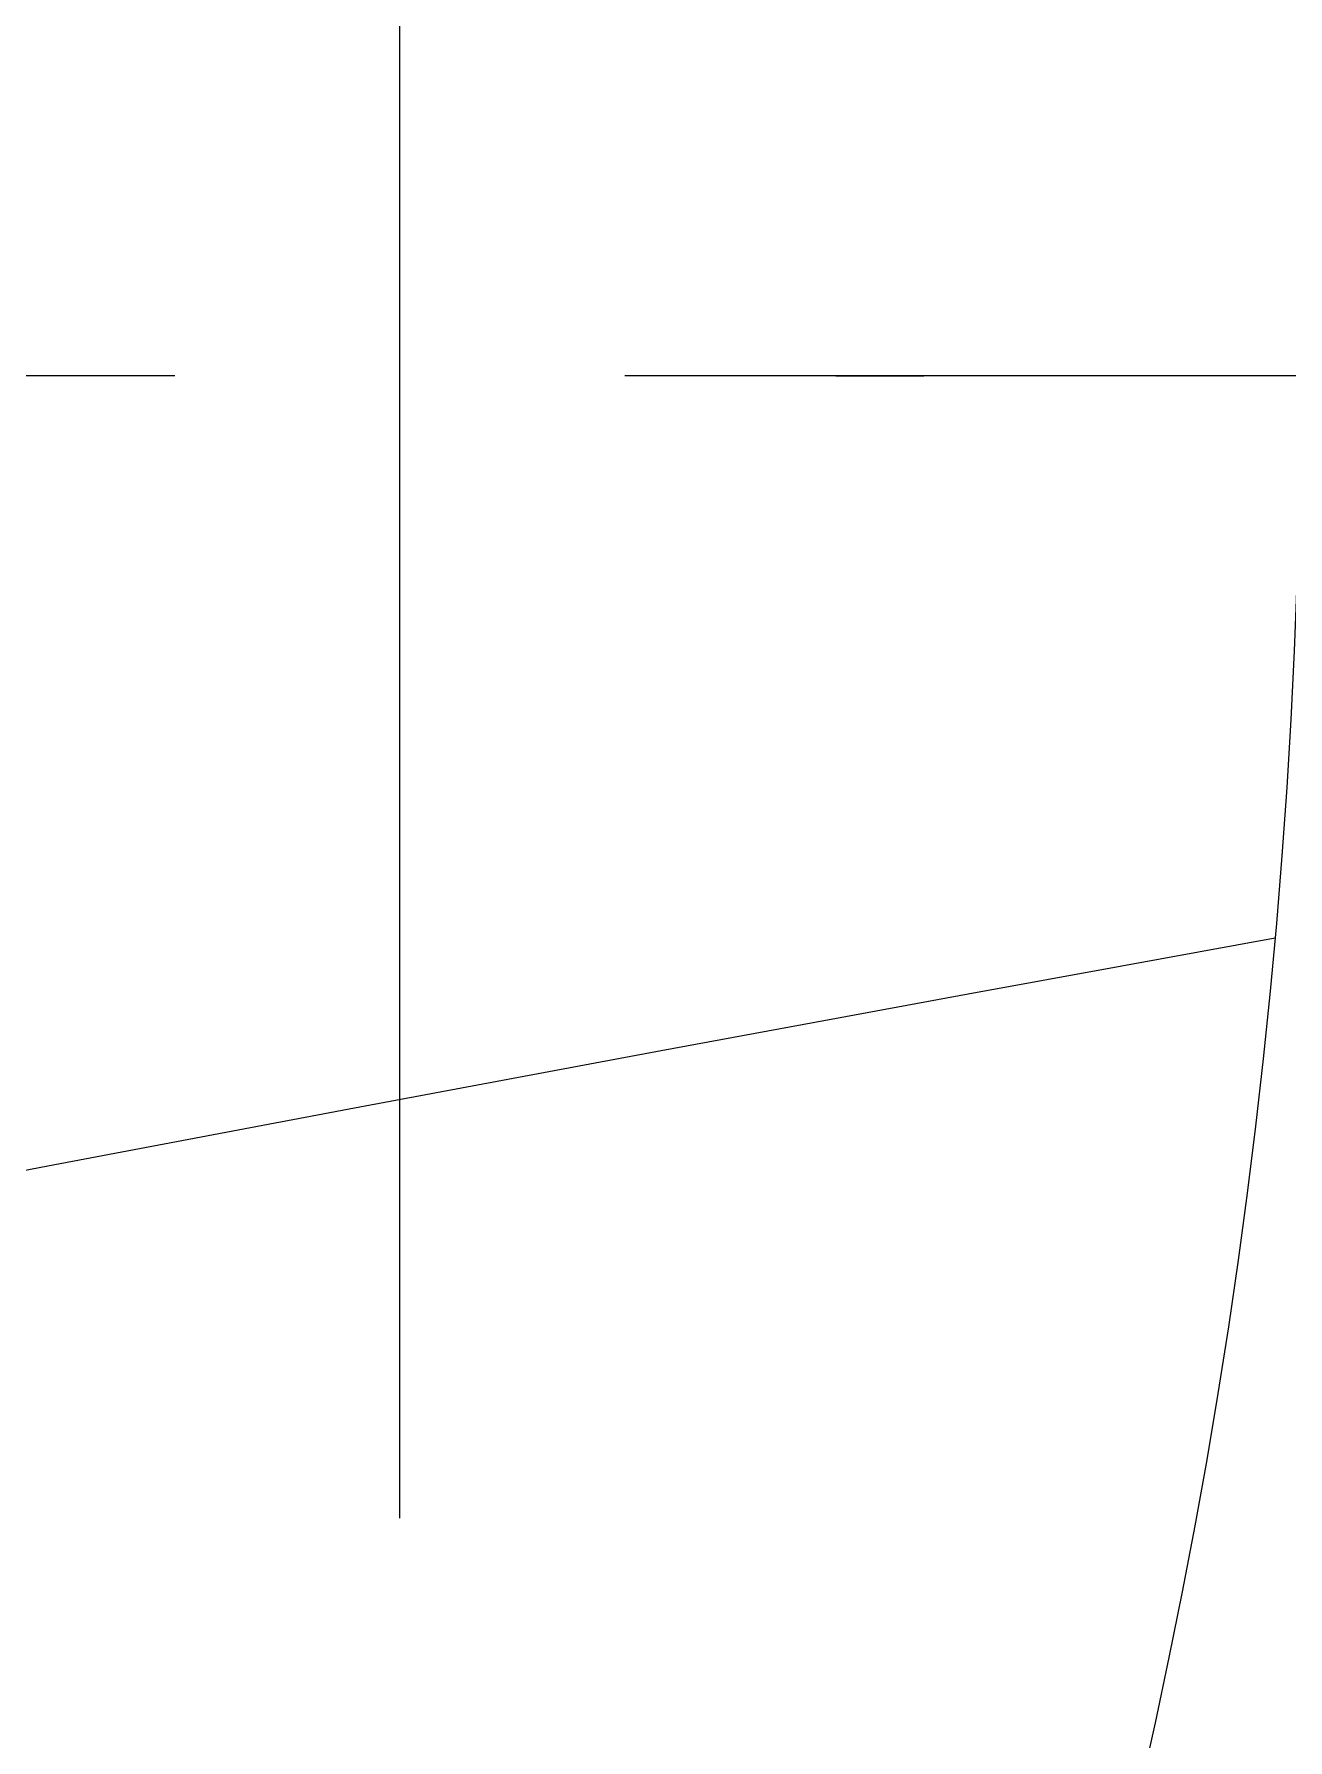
# Model space of a CAD drawing. Header units: inches. Extents: x 0 to 1813292486, y 0 to 3473589894.
# Drawn here: x 600667704.7 to 600667983.1, y 3473207218.6 to 3473207597.5 of the extents above; entities that cross this region are included whole.
import ezdxf

# ---------------------------------------------------------------- set-up
doc = ezdxf.new("R2010")
doc.units = ezdxf.units.IN
doc.header["$LTSCALE"] = 1000
doc.header["$MEASUREMENT"] = 0
for name, pattern in [('AX-MALL-DIM-P02$0$DASH', [0.35, 0.25, -0.1]), ('AX-MALL-GIRD-200$0$DOTE', [2.4200000000000004, 2, -0.2, 0.02, -0.2]), ('AX-MALL-WALL-P02-QT$0$DASH', [0.35, 0.25, -0.1])]:
    doc.linetypes.add(name, pattern=pattern)
for name, color, linetype in [('A-Anno-Note', 241, 'Continuous'), ('AX-MALL-DIM-P02$0$A-Anno-Dims', 3, 'Continuous'), ('AX-MALL-DIM-P02$0$A-Detl-Patt', 8, 'Continuous'), ('AX-MALL-DIM-P02$0$A-Detl-Thin', 131, 'Continuous'), ('AX-MALL-GIRD-200$0$A-Grid', 222, 'AX-MALL-GIRD-200$0$DOTE'), ('AX-MALL-P02-200$0$A-Anno-Note', 241, 'Continuous'), ('AX-MALL-WALL-P02$0$A-Anno-Note', 241, 'Continuous'), ('AX-MALL-WALL-P02-QT$0$A-Curt', 151, 'Continuous'), ('AX-MALL-WALL-P02-QT$0$A-Detl-Patt', 8, 'Continuous'), ('AX-MALL-WALL-P02-QT$0$A-Detl-Thin', 131, 'Continuous'), ('AX-MALL-WALL-P02-QT$0$A-Wind', 4, 'Continuous'), ('AX-MALL-ZTKD-P02$0$A-Anno-Note', 241, 'Continuous')]:
    doc.layers.add(name, color=color, linetype=linetype)
doc.styles.add('AX-MALL-DIM-P02$0$_TCH_DIM_T3', font='gbenor.shx')
doc.dimstyles.new('AX-MALL-DIM-P02$0$_TCH_ARROW&&180', dxfattribs={"dimtxt": 535.5, "dimasz": 540, "dimexe": 450, "dimexo": 450, "dimgap": 137.25, "dimtad": 1, "dimdec": 0, "dimzin": 0, "dimdsep": 46, "dimtxsty": 'AX-MALL-DIM-P02$0$_TCH_DIM_T3', "dimcen": 0.09, "dimclrt": 7, "dimaunit": 1, "dimadec": 3, "dimazin": 2, "dimtfac": 1, "dimtdec": 0, "dimtix": 1, "dimtmove": 2, "dimatfit": 3, "dimfxl": 500, "dimtolj": 1, "dimtzin": 0, "dimarcsym": 0})

# ---------------------------------------------------------------- blocks, each defined once
blk = doc.blocks.new('AX-MALL-GIRD-200')
at = {"layer": 'AX-MALL-GIRD-200$0$A-Grid'}
blk.add_line((600458766.1456304, 3473023089.996408), (600497495.6845796, 3473127053.723489), dxfattribs=at)
blk = doc.blocks.new('AX-MALL-WALL-P02-QT$0$tj')
at = {"layer": 'AX-MALL-WALL-P02-QT$0$A-Detl-Patt'}
h = blk.add_hatch(dxfattribs=at)
h.set_pattern_fill('STEEL', color=256, scale=100.0000000000001, angle=50.43183869082386)
h.set_pattern_definition([(75.00000000004839, (-14278.19445574284, 156289.8254051208), (-153.3407249234246, 41.08752340989569), []), (75.00000000004839, (-14317.88195610046, 156358.5661673546), (-153.3407249234246, 41.08752340989569), [])])
edge = h.paths.add_edge_path()
edge.add_arc((274302.9537697641, 370915.3693751197), 354853.2281302969, 270.9601093956941, 275.9513128638887)
edge.add_line((311095.3180618286, 17974.67259407043), (323404.2928284407, 17664.898229599))
edge.add_arc((337498.5854798314, -5423.033113246463), 27049.98445535583, 84.4296474408203, 121.40245730350341, ccw=False)
edge.add_line((340124.270958662, 21499.21483898163), (352435.6233639717, 23411.5238032341))
edge.add_line((352435.6233639717, 23411.5238032341), (352460.3320846558, 23263.57286787033))
edge.add_arc((262948.9762239404, 558936.3422532297), 543099.989586636, 279.486523026639, 288.5053300047131)
edge.add_line((435325.042740941, 43917.80823612213), (435185.9318172932, 44187.60760259628))
edge.add_arc((262948.9762341097, 558936.342259489), 542799.9895904897, 279.51816553668203, 288.50044427399206, ccw=False)
edge.add_line((352706.5441896915, 23608.95860147476), (352681.7270303965, 23756.88773488998))
edge.add_line((352681.7270303965, 23756.88773488998), (340117.7681742907, 21803.84383869171))
edge.add_arc((337510.0970116529, -5455.006554111635), 27383.29552171703, 84.53552636432372, 121.2026843873002)
edge.add_line((323323.7129554749, 17967.02113437653), (311085.7617697716, 18275.00808191299))
edge.add_arc((274273.8104503512, 371474.5356685471), 355112.6948552598, 270.96411062040687, 275.9501261722048, ccw=False)
edge.add_line((280248.9759351015, 16412.11376953125), (280248.9759185314, 16111.96136569977))
blk = doc.blocks.new('AX-MALL-WALL-P02-QT')
at = {"layer": 'AX-MALL-WALL-P02-QT$0$A-Curt'}
for centre, radius, start, end in [((600462799.0559728, 3473037353.229645), 1400.00000147113, 262.2523826855322, 339.5681612541546), ((600462799.0559721, 3473037353.229646), 1466.666668739075, 262.2523827184027, 339.5681612533515), ((600462799.0559725, 3473037353.229646), 1533.333335125385, 262.2523827014846, 339.568161238623), ((600462799.0559726, 3473037353.229646), 1600.000001650145, 262.2523827009679, 339.5681612441036)]:
    blk.add_arc(centre, radius, start, end, dxfattribs=at)
at = {"layer": 'AX-MALL-WALL-P02-QT$0$A-Detl-Thin', "linetype": 'AX-MALL-WALL-P02-QT$0$DASH', "ltscale": 3}
blk.add_lwpolyline([(600459656.2646236, 3473037224.11604, -0.03499497953962518), (600464062.1366787, 3473036749.386012, -0.02348894619841299)], format="xyb", dxfattribs=at)
at = {"layer": 'AX-MALL-WALL-P02-QT$0$A-Detl-Thin', "rotation": 339.5681613091762}
blk.add_blockref('AX-MALL-WALL-P02-QT$0$tj', (600144118.6961328, 3473128496.287411), dxfattribs=at)
at = {"layer": 'AX-MALL-WALL-P02-QT$0$A-Wind'}
blk.add_blockref('AX-MALL-GIRD-200', (0, 0), dxfattribs=at)
blk = doc.blocks.new('AX-MALL-WALL-P02')
at = {"layer": 'AX-MALL-WALL-P02$0$A-Anno-Note'}
blk.add_blockref('AX-MALL-WALL-P02-QT', (0, 0), dxfattribs=at)
blk = doc.blocks.new('AX-MALL-ZTKD-P02')
at = {"layer": 'AX-MALL-ZTKD-P02$0$A-Anno-Note'}
blk.add_blockref('AX-MALL-GIRD-200', (0, 0), dxfattribs=at)
blk = doc.blocks.new('*D1064')
at = {"layer": 'AX-MALL-DIM-P02$0$A-Anno-Dims', "color": 0, "lineweight": -2, "transparency": 16777216}
for p, q in [((600464014.2651868, 3473036900.528553), (600464032.6136656, 3473036893.693206)), ((600462624.2356849, 3473036068.274554), (600462621.5960684, 3473036048.872982))]:
    blk.add_line(p, q, dxfattribs=at)
for start, end in [(15.88482838701105, 52.20149547778922), (189.6190484883416, 225.9357155791197), (262.2523826698978, 339.5681612962329)]:
    blk.add_arc((600462799.0559728, 3473037353.229643), 866.3731684684753, start, end, dxfattribs=at)
at = {"layer": 'AX-MALL-DIM-P02$0$A-Anno-Dims', "color": 0, "transparency": 16777216}
for points in [[(600463722.2748146, 3473037586.789641), (600463542.4165022, 3473037593.930194), (600463610.9239995, 3473037050.784981)], [(600462235.8443143, 3473036811.644691), (600462157.2031755, 3473036649.732458), (600462682.2604446, 3473036494.765158)]]:
    blk.add_solid(points, dxfattribs=at)
at = {"layer": 'AX-MALL-DIM-P02$0$A-Anno-Dims', "color": 7, "transparency": 16777216, "insert": (600463036.0610986, 3473036957.384003), "char_height": 535.5, "attachment_point": 5, "rotation": 30.910271975646204, "style": 'AX-MALL-DIM-P02$0$_TCH_DIM_T3'}
blk.add_mtext('\\A1;77°18\'57"', dxfattribs=at)
blk = doc.blocks.new('AX-MALL-DIM-P02')
at = {"layer": 'AX-MALL-DIM-P02$0$A-Detl-Patt', "linetype": 'AX-MALL-DIM-P02$0$DASH'}
blk.add_line((600464204.6881932, 3473036829.590396), (600462799.0559728, 3473037353.229643), dxfattribs=at)
at = {"layer": 'AX-MALL-DIM-P02$0$A-Detl-Thin'}
blk.add_blockref('AX-MALL-ZTKD-P02', (-2.384185791015625e-06, 9.5367431640625e-07), dxfattribs=at)
at = {"layer": 'AX-MALL-DIM-P02$0$A-Anno-Dims'}
dim = blk.add_angular_dim_3p(base=(600463067.1295671, 3473036529.373457), center=(600462799.0559727, 3473037353.229643), p1=(600462684.9000611, 3473036514.166731), p2=(600463592.5755213, 3473037057.620327), dimstyle='AX-MALL-DIM-P02$0$_TCH_ARROW&&180', override={"dimgap": 0}, dxfattribs=at)
dim.commit()
dim.dimension.update_dxf_attribs({"geometry": '*D1064', "text_midpoint": (600463036.0610986, 3473036957.384003), "dimtype": 133, "text_rotation": 30.91027197564621})
blk = doc.blocks.new('AX-MALL-P02-200')
at = {"layer": 'AX-MALL-P02-200$0$A-Anno-Note'}
blk.add_blockref('AX-MALL-WALL-P02', (0, 0), dxfattribs=at)
blk.add_blockref('AX-MALL-DIM-P02', (0, 0), dxfattribs=at)

msp = doc.modelspace()

# ---------------------------------------------------------------- block references
at = {"layer": 'A-Anno-Note', "rotation": 20.43183869077545}
msp.add_blockref('AX-MALL-P02-200', (1250392458.527329, 9048125.682563305), dxfattribs=at)

doc.saveas('drawing.dxf')
